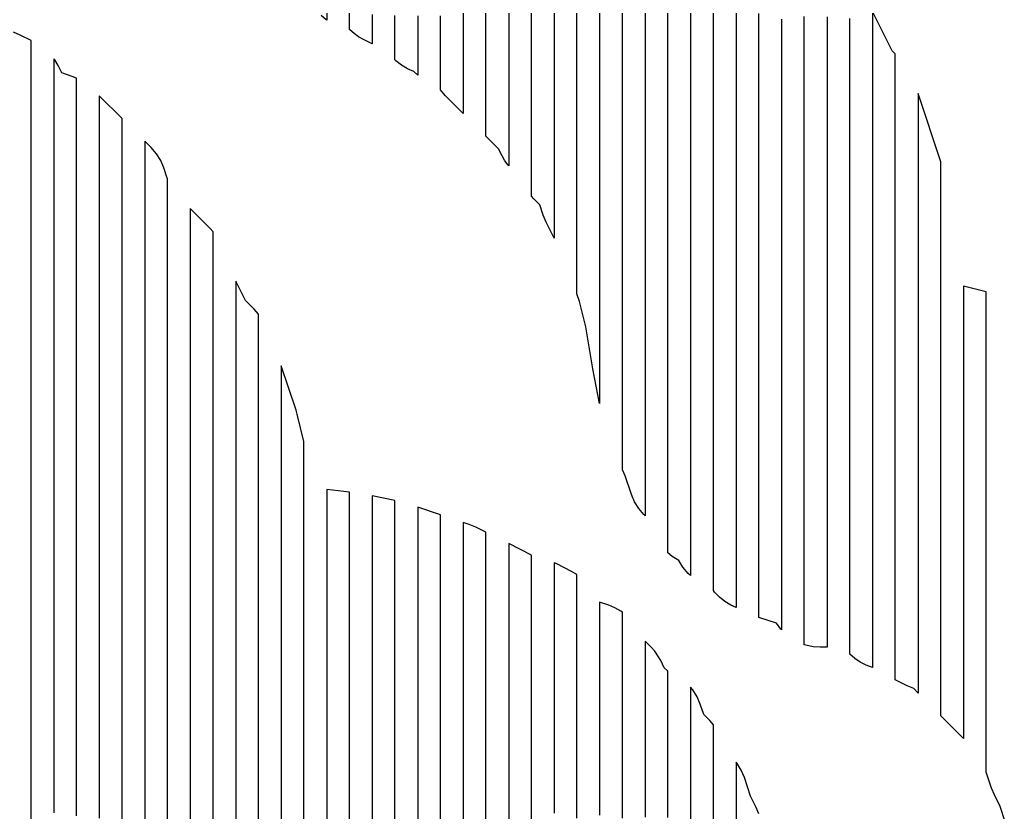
# Model space of a CAD drawing. Header units: millimetres. Extents: x -6 to 1890, y -8 to 898.
# Drawn here: x 1455.6 to 1628.9, y 213.9 to 353.4 of the extents above; entities that cross this region are included whole.
import ezdxf

# ---------------------------------------------------------------- set-up
doc = ezdxf.new("R2010")
doc.units = ezdxf.units.MM
doc.layers.add('PASSADAS_COMPLETAS', color=1, linetype='CONTINUOUS')
doc.layers.add('PECAS_2D', color=3, linetype='CONTINUOUS')

msp = doc.modelspace()

# ---------------------------------------------------------------- linework, layer by layer
at = {"layer": 'PASSADAS_COMPLETAS'}
for points in [[(1533.578, 390.214), (1533.578, 351.191), (1533.578, 349.891), (1533.578, 348.59), (1533.578, 347.289), (1533.578, 345.988), (1533.578, 344.688), (1533.578, 343.387), (1533.578, 336.883), (1530.478, 339.983), (1529.811, 340.728), (1529.578, 341.053), (1529.578, 346.265), (1529.578, 347.568), (1529.578, 348.871), (1529.578, 350.174), (1529.578, 351.477), (1529.578, 352.78), (1529.578, 354.083)], [(1541.578, 386.127), (1541.578, 344.544), (1541.578, 341.945), (1541.578, 340.645), (1541.578, 339.346), (1541.578, 338.047), (1541.578, 336.747), (1541.578, 327.651), (1541.46, 327.782), (1540.888, 328.575), (1540.406, 329.422), (1539.774, 330.687), (1537.578, 332.883), (1537.578, 340.706), (1537.578, 342.01), (1537.578, 343.314), (1537.578, 344.618), (1537.578, 345.921), (1537.578, 347.225), (1537.578, 348.529), (1537.578, 387.645)], [(1549.578, 381.107), (1549.578, 337.007), (1549.578, 335.71), (1549.578, 334.413), (1549.578, 333.116), (1549.578, 331.819), (1549.578, 330.522), (1549.578, 329.225), (1549.578, 327.928), (1549.578, 326.631), (1549.578, 314.957), (1548.162, 317.789), (1547.668, 318.981), (1547.055, 320.821), (1545.989, 321.887), (1545.578, 322.344), (1545.578, 331.371), (1545.578, 332.661), (1545.578, 333.95), (1545.578, 335.24), (1545.578, 336.529), (1545.578, 337.819), (1545.578, 339.108), (1545.578, 340.398), (1545.578, 384.243)], [(1557.578, 376.168), (1557.578, 325.864), (1557.578, 324.574), (1557.578, 321.994), (1557.578, 320.704), (1557.578, 319.414), (1557.578, 318.125), (1557.578, 316.835), (1557.578, 315.545), (1557.578, 314.255), (1557.578, 312.965), (1557.578, 311.675), (1557.578, 310.385), (1557.578, 285.878), (1556.373, 291.925), (1555.141, 299.322), (1554.021, 303.801), (1553.578, 305.13), (1553.578, 319.3), (1553.578, 320.588), (1553.578, 321.877), (1553.578, 323.165), (1553.578, 324.453), (1553.578, 325.741), (1553.578, 327.029), (1553.578, 328.318), (1553.578, 330.894), (1553.578, 332.182), (1553.578, 378.558)], [(1565.578, 369.298), (1565.578, 307.382), (1565.578, 306.092), (1565.578, 300.933), (1565.578, 299.643), (1565.578, 293.193), (1565.578, 291.903), (1565.578, 290.613), (1565.578, 286.743), (1565.578, 285.454), (1565.578, 284.164), (1565.578, 282.874), (1565.578, 281.584), (1565.578, 280.294), (1565.578, 266.105), (1565.378, 266.305), (1564.466, 267.37), (1563.724, 268.57), (1563.18, 269.862), (1562.092, 273.126), (1561.578, 274.153), (1561.578, 298.77), (1561.578, 300.066), (1561.578, 301.361), (1561.578, 302.657), (1561.578, 303.952), (1561.578, 305.248), (1561.578, 306.544), (1561.578, 307.839), (1561.578, 309.135), (1561.578, 310.43), (1561.578, 311.726), (1561.578, 313.022), (1561.578, 316.909), (1561.578, 319.5), (1561.578, 373.916)], [(1573.578, 361.442), (1573.578, 277.53), (1573.578, 276.239), (1573.578, 272.366), (1573.578, 271.075), (1573.578, 269.784), (1573.578, 268.493), (1573.578, 267.202), (1573.578, 265.911), (1573.578, 264.62), (1573.578, 263.329), (1573.578, 255.584), (1573.139, 255.958), (1572.223, 257.027), (1571.494, 258.202), (1570.319, 258.931), (1569.578, 259.566), (1569.578, 269.948), (1569.578, 271.246), (1569.578, 272.544), (1569.578, 273.841), (1569.578, 275.139), (1569.578, 276.437), (1569.578, 277.735), (1569.578, 279.032), (1569.578, 281.628), (1569.578, 282.926), (1569.578, 286.819), (1569.578, 288.116), (1569.578, 365.981)], [(1509.578, 358.465), (1509.578, 353.293), (1509.449, 353.378), (1508.584, 354.122)], [(1517.578, 354.303), (1517.578, 349.143), (1516.039, 349.912), (1515.192, 350.394), (1514.399, 350.966), (1513.664, 351.626), (1513.578, 351.644), (1513.578, 356.788)], [(1525.578, 354.053), (1525.578, 352.749), (1525.578, 351.445), (1525.578, 350.14), (1525.578, 343.62), (1524.923, 344.269), (1523.799, 344.739), (1522.734, 345.365), (1521.759, 346.133), (1521.578, 346.32), (1521.578, 352.818), (1521.578, 354.117)], [(1581.578, 354.678), (1581.578, 353.385), (1581.578, 352.091), (1581.578, 350.798), (1581.578, 349.505), (1581.578, 262.859), (1581.578, 260.273), (1581.578, 258.979), (1581.578, 257.686), (1581.578, 256.393), (1581.578, 249.927), (1580.669, 250.381), (1579.612, 251.002), (1578.64, 251.766), (1577.781, 252.656), (1577.578, 252.932), (1577.578, 259.384), (1577.578, 260.675), (1577.578, 261.965), (1577.578, 263.255), (1577.578, 264.546), (1577.578, 265.836), (1577.578, 267.127), (1577.578, 354.874)], [(1589.578, 353.486), (1589.578, 352.191), (1589.578, 350.896), (1589.578, 349.601), (1589.578, 347.012), (1589.578, 345.717), (1589.578, 344.422), (1589.578, 343.128), (1589.578, 341.833), (1589.578, 340.538), (1589.578, 339.243), (1589.578, 337.949), (1589.578, 257.674), (1589.578, 256.379), (1589.578, 255.085), (1589.578, 253.79), (1589.578, 252.495), (1589.578, 251.2), (1589.578, 246.021), (1589.444, 246.157), (1588.689, 247.181), (1585.578, 248.218), (1585.578, 253.402), (1585.578, 254.698), (1585.578, 255.994), (1585.578, 257.29), (1585.578, 258.587), (1585.578, 259.883), (1585.578, 262.475), (1585.578, 345.425), (1585.578, 346.721), (1585.578, 348.017), (1585.578, 349.313), (1585.578, 350.609), (1585.578, 351.905), (1585.578, 353.201), (1585.578, 354.497)], [(1597.578, 353.884), (1597.578, 352.594), (1597.578, 351.304), (1597.578, 350.014), (1597.578, 348.724), (1597.578, 347.435), (1597.578, 346.145), (1597.578, 344.855), (1597.578, 343.565), (1597.578, 342.275), (1597.578, 340.985), (1597.578, 339.696), (1597.578, 338.406), (1597.578, 337.116), (1597.578, 335.826), (1597.578, 334.536), (1597.578, 333.246), (1597.578, 331.956), (1597.578, 329.377), (1597.578, 328.087), (1597.578, 326.797), (1597.578, 325.507), (1597.578, 324.217), (1597.578, 321.638), (1597.578, 320.348), (1597.578, 254.566), (1597.578, 253.276), (1597.578, 251.986), (1597.578, 250.697), (1597.578, 249.407), (1597.578, 248.117), (1597.578, 246.827), (1597.578, 242.958), (1596.372, 242.958), (1595.104, 243.046), (1593.828, 243.321), (1593.578, 243.414), (1593.578, 248.615), (1593.578, 249.916), (1593.578, 251.216), (1593.578, 252.517), (1593.578, 253.817), (1593.578, 255.118), (1593.578, 330.545), (1593.578, 331.845), (1593.578, 333.145), (1593.578, 334.446), (1593.578, 335.746), (1593.578, 337.047), (1593.578, 338.347), (1593.578, 340.948), (1593.578, 342.249), (1593.578, 343.549), (1593.578, 344.85), (1593.578, 346.15), (1593.578, 347.451), (1593.578, 348.751), (1593.578, 350.052), (1593.578, 351.352), (1593.578, 352.652), (1593.578, 353.953)], [(1628.924, 212.232), (1628.015, 214.959), (1627.011, 216.965), (1626.518, 218.157), (1625.578, 220.976), (1625.578, 230.08), (1625.578, 231.381), (1625.578, 232.682), (1625.578, 233.982), (1625.578, 235.283), (1625.578, 236.584), (1625.578, 237.884), (1625.578, 279.505), (1625.578, 280.805), (1625.578, 282.106), (1625.578, 283.407), (1625.578, 284.707), (1625.578, 286.008), (1625.578, 287.309), (1625.578, 288.609), (1625.578, 289.91), (1625.578, 291.21), (1625.578, 292.511), (1625.578, 293.812), (1625.578, 295.112), (1625.578, 296.413), (1625.578, 297.714), (1625.578, 299.014), (1625.578, 300.315), (1625.578, 301.616), (1625.578, 305.517), (1621.578, 306.517), (1621.578, 301.381), (1621.578, 300.097), (1621.578, 298.813), (1621.578, 297.529), (1621.578, 296.245), (1621.578, 294.961), (1621.578, 293.677), (1621.578, 292.393), (1621.578, 291.109), (1621.578, 289.825), (1621.578, 288.541), (1621.578, 287.257), (1621.578, 285.973), (1621.578, 284.689), (1621.578, 283.405), (1621.578, 282.121), (1621.578, 280.837), (1621.578, 279.553), (1621.578, 242.317), (1621.578, 241.033), (1621.578, 239.749), (1621.578, 238.465), (1621.578, 237.181), (1621.578, 235.897), (1621.578, 234.613), (1621.578, 226.909), (1617.578, 230.909), (1617.578, 238.706), (1617.578, 240.006), (1617.578, 241.306), (1617.578, 242.605), (1617.578, 243.905), (1617.578, 245.205), (1617.578, 246.504), (1617.578, 282.894), (1617.578, 284.194), (1617.578, 285.494), (1617.578, 286.793), (1617.578, 288.093), (1617.578, 289.392), (1617.578, 290.692), (1617.578, 291.992), (1617.578, 293.291), (1617.578, 294.591), (1617.578, 295.891), (1617.578, 297.19), (1617.578, 298.49), (1617.578, 302.389), (1617.578, 303.688), (1617.578, 328.382), (1613.578, 340.382), (1613.578, 323.66), (1613.578, 322.374), (1613.578, 319.802), (1613.578, 318.515), (1613.578, 317.229), (1613.578, 315.943), (1613.578, 314.657), (1613.578, 313.37), (1613.578, 312.084), (1613.578, 310.798), (1613.578, 309.512), (1613.578, 308.225), (1613.578, 306.939), (1613.578, 304.366), (1613.578, 303.08), (1613.578, 301.794), (1613.578, 300.508), (1613.578, 299.221), (1613.578, 297.935), (1613.578, 296.649), (1613.578, 295.363), (1613.578, 291.504), (1613.578, 290.218), (1613.578, 288.931), (1613.578, 287.645), (1613.578, 286.359), (1613.578, 285.073), (1613.578, 283.786), (1613.578, 282.5), (1613.578, 249.057), (1613.578, 247.771), (1613.578, 246.485), (1613.578, 245.199), (1613.578, 243.912), (1613.578, 242.626), (1613.578, 241.34), (1613.578, 240.054), (1613.578, 234.909), (1612.821, 235.69), (1611.692, 236.163), (1609.578, 237.22), (1609.578, 242.403), (1609.578, 243.699), (1609.578, 244.995), (1609.578, 246.291), (1609.578, 247.587), (1609.578, 248.883), (1609.578, 250.179), (1609.578, 283.873), (1609.578, 285.169), (1609.578, 286.465), (1609.578, 287.761), (1609.578, 289.057), (1609.578, 290.353), (1609.578, 291.649), (1609.578, 292.945), (1609.578, 294.241), (1609.578, 295.537), (1609.578, 298.129), (1609.578, 299.425), (1609.578, 300.721), (1609.578, 302.017), (1609.578, 303.312), (1609.578, 304.608), (1609.578, 305.904), (1609.578, 307.2), (1609.578, 308.496), (1609.578, 309.792), (1609.578, 311.088), (1609.578, 312.384), (1609.578, 313.68), (1609.578, 314.976), (1609.578, 316.272), (1609.578, 317.568), (1609.578, 318.864), (1609.578, 320.16), (1609.578, 321.456), (1609.578, 322.752), (1609.578, 324.047), (1609.578, 325.343), (1609.578, 326.639), (1609.578, 327.935), (1609.578, 329.231), (1609.578, 330.527), (1609.578, 331.823), (1609.578, 333.119), (1609.578, 334.415), (1609.578, 335.711), (1609.578, 337.007), (1609.578, 347.374), (1609.022, 347.931), (1605.578, 354.818), (1605.578, 347.038), (1605.578, 345.741), (1605.578, 344.444), (1605.578, 343.148), (1605.578, 341.851), (1605.578, 340.554), (1605.578, 339.257), (1605.578, 337.961), (1605.578, 336.664), (1605.578, 332.774), (1605.578, 331.477), (1605.578, 330.18), (1605.578, 328.884), (1605.578, 327.587), (1605.578, 326.29), (1605.578, 324.994), (1605.578, 323.697), (1605.578, 322.4), (1605.578, 321.103), (1605.578, 319.807), (1605.578, 318.51), (1605.578, 317.213), (1605.578, 315.917), (1605.578, 314.62), (1605.578, 313.323), (1605.578, 312.026), (1605.578, 310.73), (1605.578, 309.433), (1605.578, 308.136), (1605.578, 306.84), (1605.578, 305.543), (1605.578, 304.246), (1605.578, 302.95), (1605.578, 301.653), (1605.578, 300.356), (1605.578, 299.059), (1605.578, 297.763), (1605.578, 296.466), (1605.578, 295.169), (1605.578, 291.279), (1605.578, 289.982), (1605.578, 288.686), (1605.578, 286.092), (1605.578, 284.796), (1605.578, 251.081), (1605.578, 249.784), (1605.578, 248.488), (1605.578, 247.191), (1605.578, 245.894), (1605.578, 244.598), (1605.578, 239.411), (1604.48, 239.791), (1603.422, 240.319), (1602.444, 240.977), (1601.578, 241.739), (1601.578, 245.641), (1601.578, 246.941), (1601.578, 248.242), (1601.578, 249.543), (1601.578, 250.843), (1601.578, 252.144), (1601.578, 253.444), (1601.578, 304.168), (1601.578, 305.468), (1601.578, 306.769), (1601.578, 308.069), (1601.578, 310.671), (1601.578, 311.971), (1601.578, 313.272), (1601.578, 314.572), (1601.578, 315.873), (1601.578, 317.174), (1601.578, 318.474), (1601.578, 319.775), (1601.578, 321.075), (1601.578, 322.376), (1601.578, 323.677), (1601.578, 324.977), (1601.578, 326.278), (1601.578, 327.578), (1601.578, 328.879), (1601.578, 330.18), (1601.578, 331.48), (1601.578, 332.781), (1601.578, 334.081), (1601.578, 335.382), (1601.578, 336.683), (1601.578, 337.983), (1601.578, 339.284), (1601.578, 340.584), (1601.578, 341.885), (1601.578, 343.186), (1601.578, 344.486), (1601.578, 345.787), (1601.578, 347.087), (1601.578, 348.388), (1601.578, 349.689), (1601.578, 350.989), (1601.578, 352.29), (1601.578, 353.59)], [(1457.578, 211.236), (1457.578, 217.707), (1457.578, 219.002), (1457.578, 220.296), (1457.578, 221.59), (1457.578, 222.884), (1457.578, 224.179), (1457.578, 225.473), (1457.578, 226.767), (1457.578, 228.062), (1457.578, 229.356), (1457.578, 230.65), (1457.578, 307.014), (1457.578, 308.308), (1457.578, 309.602), (1457.578, 310.897), (1457.578, 312.191), (1457.578, 313.485), (1457.578, 316.074), (1457.578, 318.662), (1457.578, 321.251), (1457.578, 323.839), (1457.578, 326.428), (1457.578, 329.017), (1457.578, 331.605), (1457.578, 334.194), (1457.578, 336.782), (1457.578, 339.371), (1457.578, 341.96), (1457.578, 343.254), (1457.578, 349.725), (1455.67, 350.68), (1454.478, 351.173)], [(1465.578, 213.28), (1465.578, 214.578), (1465.578, 215.876), (1465.578, 217.174), (1465.578, 218.473), (1465.578, 219.771), (1465.578, 297.661), (1465.578, 298.96), (1465.578, 300.258), (1465.578, 302.854), (1465.578, 304.152), (1465.578, 306.749), (1465.578, 309.345), (1465.578, 311.941), (1465.578, 314.538), (1465.578, 317.134), (1465.578, 319.73), (1465.578, 321.029), (1465.578, 323.625), (1465.578, 326.221), (1465.578, 328.818), (1465.578, 331.414), (1465.578, 334.01), (1465.578, 335.309), (1465.578, 336.607), (1465.578, 343.098), (1464.818, 343.418), (1462.979, 344.031), (1462.324, 345.317), (1461.74, 346.32), (1461.578, 346.531), (1461.578, 340.088), (1461.578, 338.8), (1461.578, 337.511), (1461.578, 334.934), (1461.578, 332.357), (1461.578, 329.78), (1461.578, 327.202), (1461.578, 324.625), (1461.578, 322.048), (1461.578, 318.182), (1461.578, 315.605), (1461.578, 313.028), (1461.578, 310.451), (1461.578, 309.162), (1461.578, 307.874), (1461.578, 306.585), (1461.578, 305.297), (1461.578, 304.008), (1461.578, 222.828), (1461.578, 221.539), (1461.578, 220.251), (1461.578, 218.962), (1461.578, 217.674), (1461.578, 216.385), (1461.578, 215.097), (1461.578, 213.808)], [(1473.578, 212.288), (1473.578, 287.041), (1473.578, 288.33), (1473.578, 289.619), (1473.578, 290.908), (1473.578, 292.196), (1473.578, 293.485), (1473.578, 296.063), (1473.578, 298.641), (1473.578, 301.218), (1473.578, 303.796), (1473.578, 306.374), (1473.578, 308.951), (1473.578, 311.529), (1473.578, 314.107), (1473.578, 316.684), (1473.578, 319.262), (1473.578, 320.551), (1473.578, 323.128), (1473.578, 325.706), (1473.578, 326.995), (1473.578, 328.284), (1473.578, 336.017), (1469.578, 340.017), (1469.578, 332.234), (1469.578, 330.937), (1469.578, 329.64), (1469.578, 327.045), (1469.578, 324.451), (1469.578, 321.857), (1469.578, 319.262), (1469.578, 316.668), (1469.578, 314.074), (1469.578, 311.479), (1469.578, 308.885), (1469.578, 306.291), (1469.578, 303.696), (1469.578, 301.102), (1469.578, 299.805), (1469.578, 298.508), (1469.578, 297.211), (1469.578, 295.913), (1469.578, 294.616), (1469.578, 293.319), (1469.578, 215.49), (1469.578, 214.193), (1469.578, 212.895)], [(1481.578, 208.419), (1481.578, 269.526), (1481.578, 270.826), (1481.578, 272.126), (1481.578, 273.426), (1481.578, 274.726), (1481.578, 276.026), (1481.578, 277.327), (1481.578, 278.627), (1481.578, 281.227), (1481.578, 283.827), (1481.578, 286.428), (1481.578, 287.728), (1481.578, 290.328), (1481.578, 292.928), (1481.578, 295.528), (1481.578, 298.129), (1481.578, 300.729), (1481.578, 303.329), (1481.578, 305.93), (1481.578, 308.53), (1481.578, 311.13), (1481.578, 313.73), (1481.578, 316.331), (1481.578, 317.631), (1481.578, 318.931), (1481.578, 325.432), (1481.528, 325.482), (1480.915, 327.321), (1480.37, 328.614), (1479.629, 329.814), (1478.716, 330.878), (1477.578, 332.017), (1477.578, 322.978), (1477.578, 319.104), (1477.578, 316.521), (1477.578, 313.938), (1477.578, 311.356), (1477.578, 308.773), (1477.578, 306.19), (1477.578, 303.608), (1477.578, 302.316), (1477.578, 299.734), (1477.578, 297.151), (1477.578, 294.568), (1477.578, 291.986), (1477.578, 289.403), (1477.578, 286.82), (1477.578, 285.529), (1477.578, 284.238), (1477.578, 282.946), (1477.578, 281.655), (1477.578, 280.364), (1477.578, 279.072), (1477.578, 211.923)], [(1489.578, 207.638), (1489.578, 241.195), (1489.578, 242.485), (1489.578, 243.776), (1489.578, 245.067), (1489.578, 246.357), (1489.578, 247.648), (1489.578, 248.939), (1489.578, 250.229), (1489.578, 252.811), (1489.578, 255.392), (1489.578, 257.973), (1489.578, 259.264), (1489.578, 261.845), (1489.578, 263.136), (1489.578, 265.717), (1489.578, 268.298), (1489.578, 270.879), (1489.578, 273.461), (1489.578, 274.751), (1489.578, 277.333), (1489.578, 278.623), (1489.578, 281.205), (1489.578, 283.786), (1489.578, 286.367), (1489.578, 288.948), (1489.578, 291.53), (1489.578, 294.111), (1489.578, 296.692), (1489.578, 297.983), (1489.578, 300.564), (1489.578, 303.145), (1489.578, 304.436), (1489.578, 305.727), (1489.578, 316.052), (1489.057, 316.66), (1485.578, 320.139), (1485.578, 312.363), (1485.578, 311.067), (1485.578, 308.475), (1485.578, 305.883), (1485.578, 303.291), (1485.578, 300.699), (1485.578, 299.403), (1485.578, 296.811), (1485.578, 294.219), (1485.578, 292.923), (1485.578, 290.331), (1485.578, 289.034), (1485.578, 286.442), (1485.578, 283.85), (1485.578, 281.258), (1485.578, 278.666), (1485.578, 276.074), (1485.578, 274.778), (1485.578, 272.186), (1485.578, 269.594), (1485.578, 268.298), (1485.578, 267.002), (1485.578, 265.706), (1485.578, 264.41), (1485.578, 263.114), (1485.578, 261.818), (1485.578, 260.522), (1485.578, 259.226), (1485.578, 257.93), (1485.578, 208.681)], [(1497.578, 204.82), (1497.578, 239.642), (1497.578, 240.932), (1497.578, 242.222), (1497.578, 243.511), (1497.578, 244.801), (1497.578, 246.091), (1497.578, 248.67), (1497.578, 252.539), (1497.578, 253.829), (1497.578, 255.119), (1497.578, 256.408), (1497.578, 257.698), (1497.578, 258.988), (1497.578, 260.277), (1497.578, 261.567), (1497.578, 264.147), (1497.578, 265.436), (1497.578, 266.726), (1497.578, 268.016), (1497.578, 269.305), (1497.578, 270.595), (1497.578, 271.885), (1497.578, 273.174), (1497.578, 274.464), (1497.578, 277.044), (1497.578, 278.333), (1497.578, 279.623), (1497.578, 282.202), (1497.578, 283.492), (1497.578, 286.071), (1497.578, 287.361), (1497.578, 288.651), (1497.578, 301.548), (1496.813, 302.441), (1495.272, 303.982), (1493.578, 307.37), (1493.578, 298.318), (1493.578, 297.024), (1493.578, 295.731), (1493.578, 293.145), (1493.578, 291.852), (1493.578, 289.265), (1493.578, 287.972), (1493.578, 285.386), (1493.578, 284.093), (1493.578, 281.506), (1493.578, 278.92), (1493.578, 276.334), (1493.578, 275.041), (1493.578, 272.454), (1493.578, 269.868), (1493.578, 268.575), (1493.578, 267.282), (1493.578, 264.695), (1493.578, 263.402), (1493.578, 262.109), (1493.578, 259.523), (1493.578, 255.643), (1493.578, 254.35), (1493.578, 253.057), (1493.578, 251.764), (1493.578, 250.47), (1493.578, 249.177), (1493.578, 247.884), (1493.578, 246.591), (1493.578, 245.298), (1493.578, 244.005), (1493.578, 242.711), (1493.578, 241.418), (1493.578, 240.125), (1493.578, 206.503)], [(1505.578, 201.994), (1505.578, 239.306), (1505.578, 240.592), (1505.578, 241.879), (1505.578, 243.166), (1505.578, 245.739), (1505.578, 248.312), (1505.578, 250.885), (1505.578, 252.172), (1505.578, 254.745), (1505.578, 256.032), (1505.578, 257.318), (1505.578, 259.892), (1505.578, 261.178), (1505.578, 263.751), (1505.578, 265.038), (1505.578, 266.325), (1505.578, 279.191), (1504.377, 283.995), (1504.182, 284.665), (1501.578, 292.466), (1501.578, 274.377), (1501.578, 273.085), (1501.578, 271.793), (1501.578, 267.917), (1501.578, 266.625), (1501.578, 265.333), (1501.578, 264.041), (1501.578, 262.749), (1501.578, 261.457), (1501.578, 260.165), (1501.578, 258.873), (1501.578, 254.997), (1501.578, 252.413), (1501.578, 249.829), (1501.578, 247.245), (1501.578, 244.661), (1501.578, 243.369), (1501.578, 242.077), (1501.578, 240.785), (1501.578, 239.493), (1501.578, 238.201), (1501.578, 203.317)], [(1513.578, 197.89), (1513.578, 236.665), (1513.578, 237.957), (1513.578, 239.25), (1513.578, 240.542), (1513.578, 243.127), (1513.578, 245.712), (1513.578, 248.297), (1513.578, 250.882), (1513.578, 253.467), (1513.578, 256.052), (1513.578, 257.345), (1513.578, 259.929), (1513.578, 261.222), (1513.578, 262.514), (1513.578, 263.807), (1513.578, 265.099), (1513.578, 270.269), (1509.578, 270.714), (1509.578, 265.532), (1509.578, 264.237), (1509.578, 262.942), (1509.578, 261.646), (1509.578, 260.351), (1509.578, 259.056), (1509.578, 256.465), (1509.578, 253.874), (1509.578, 251.283), (1509.578, 248.693), (1509.578, 246.102), (1509.578, 243.511), (1509.578, 242.216), (1509.578, 240.921), (1509.578, 239.625), (1509.578, 238.33), (1509.578, 237.034), (1509.578, 199.469)], [(1521.578, 187.737), (1521.578, 234.058), (1521.578, 235.345), (1521.578, 236.632), (1521.578, 237.919), (1521.578, 240.492), (1521.578, 243.065), (1521.578, 245.639), (1521.578, 248.212), (1521.578, 250.786), (1521.578, 252.072), (1521.578, 254.646), (1521.578, 255.932), (1521.578, 258.506), (1521.578, 262.366), (1521.578, 263.653), (1521.578, 268.8), (1517.578, 269.6), (1517.578, 264.401), (1517.578, 263.101), (1517.578, 260.502), (1517.578, 259.202), (1517.578, 256.603), (1517.578, 255.303), (1517.578, 252.704), (1517.578, 250.105), (1517.578, 247.505), (1517.578, 244.906), (1517.578, 242.307), (1517.578, 239.707), (1517.578, 238.408), (1517.578, 237.108), (1517.578, 235.808), (1517.578, 234.509), (1517.578, 194.219)], [(1529.578, 178.051), (1529.578, 229.932), (1529.578, 231.229), (1529.578, 232.526), (1529.578, 233.823), (1529.578, 236.417), (1529.578, 239.011), (1529.578, 241.605), (1529.578, 244.199), (1529.578, 246.793), (1529.578, 249.388), (1529.578, 251.982), (1529.578, 254.576), (1529.578, 257.17), (1529.578, 258.467), (1529.578, 259.764), (1529.578, 261.061), (1529.578, 266.249), (1525.578, 267.582), (1525.578, 262.419), (1525.578, 261.128), (1525.578, 258.547), (1525.578, 257.256), (1525.578, 254.674), (1525.578, 253.384), (1525.578, 250.802), (1525.578, 248.22), (1525.578, 245.639), (1525.578, 244.348), (1525.578, 241.766), (1525.578, 239.185), (1525.578, 236.603), (1525.578, 235.312), (1525.578, 234.022), (1525.578, 232.731), (1525.578, 231.44), (1525.578, 182.39)], [(1537.578, 135.13), (1537.578, 223.091), (1537.578, 224.385), (1537.578, 225.678), (1537.578, 226.972), (1537.578, 228.265), (1537.578, 229.559), (1537.578, 232.146), (1537.578, 234.733), (1537.578, 237.32), (1537.578, 239.907), (1537.578, 242.495), (1537.578, 245.082), (1537.578, 247.669), (1537.578, 250.256), (1537.578, 252.843), (1537.578, 255.43), (1537.578, 256.724), (1537.578, 258.017), (1537.578, 263.191), (1535.811, 264.075), (1534.619, 264.568), (1533.578, 264.916), (1533.578, 259.726), (1533.578, 258.429), (1533.578, 257.132), (1533.578, 255.835), (1533.578, 253.24), (1533.578, 250.645), (1533.578, 248.051), (1533.578, 245.456), (1533.578, 242.862), (1533.578, 240.267), (1533.578, 237.672), (1533.578, 235.078), (1533.578, 232.483), (1533.578, 231.186), (1533.578, 229.889), (1533.578, 228.591), (1533.578, 227.294), (1533.578, 225.997), (1533.578, 159.835)], [(1545.578, 121.58), (1545.578, 216.351), (1545.578, 217.649), (1545.578, 218.947), (1545.578, 220.245), (1545.578, 221.544), (1545.578, 222.842), (1545.578, 225.438), (1545.578, 228.035), (1545.578, 230.631), (1545.578, 233.228), (1545.578, 235.824), (1545.578, 238.421), (1545.578, 241.017), (1545.578, 243.613), (1545.578, 246.21), (1545.578, 248.806), (1545.578, 251.403), (1545.578, 252.701), (1545.578, 253.999), (1545.578, 259.192), (1541.578, 261.191), (1541.578, 255.997), (1541.578, 254.698), (1541.578, 252.101), (1541.578, 250.802), (1541.578, 248.205), (1541.578, 245.608), (1541.578, 243.01), (1541.578, 240.413), (1541.578, 237.816), (1541.578, 236.517), (1541.578, 233.92), (1541.578, 231.322), (1541.578, 228.725), (1541.578, 226.128), (1541.578, 224.829), (1541.578, 223.53), (1541.578, 222.232), (1541.578, 220.933), (1541.578, 219.634), (1541.578, 126.131)], [(1553.578, 212.894), (1553.578, 214.193), (1553.578, 216.79), (1553.578, 219.388), (1553.578, 221.986), (1553.578, 224.584), (1553.578, 227.182), (1553.578, 229.78), (1553.578, 232.378), (1553.578, 234.975), (1553.578, 237.573), (1553.578, 240.171), (1553.578, 242.769), (1553.578, 245.367), (1553.578, 246.666), (1553.578, 247.965), (1553.578, 255.758), (1552.615, 256.319), (1550.03, 257.612), (1549.578, 257.799), (1549.578, 251.325), (1549.578, 250.03), (1549.578, 248.736), (1549.578, 247.441), (1549.578, 243.557), (1549.578, 240.967), (1549.578, 238.378), (1549.578, 235.788), (1549.578, 233.199), (1549.578, 230.609), (1549.578, 228.02), (1549.578, 225.43), (1549.578, 222.841), (1549.578, 220.251), (1549.578, 217.662), (1549.578, 216.367), (1549.578, 215.072), (1549.578, 213.778)], [(1561.578, 212.877), (1561.578, 215.465), (1561.578, 218.054), (1561.578, 220.642), (1561.578, 223.23), (1561.578, 225.818), (1561.578, 228.406), (1561.578, 230.994), (1561.578, 233.582), (1561.578, 236.17), (1561.578, 238.758), (1561.578, 240.052), (1561.578, 241.346), (1561.578, 249.111), (1561.304, 249.318), (1560.266, 249.908), (1559.179, 250.35), (1557.578, 250.883), (1557.578, 244.418), (1557.578, 243.125), (1557.578, 240.539), (1557.578, 237.953), (1557.578, 236.66), (1557.578, 234.074), (1557.578, 231.488), (1557.578, 228.902), (1557.578, 226.316), (1557.578, 223.73), (1557.578, 221.144), (1557.578, 218.558), (1557.578, 215.972), (1557.578, 213.386)], [(1569.578, 212.979), (1569.578, 215.56), (1569.578, 218.141), (1569.578, 220.722), (1569.578, 222.012), (1569.578, 224.593), (1569.578, 227.175), (1569.578, 228.465), (1569.578, 231.046), (1569.578, 232.337), (1569.578, 238.789), (1569.448, 238.855), (1568.951, 239.352), (1568.318, 240.616), (1567.837, 241.463), (1567.265, 242.256), (1566.614, 242.981), (1565.578, 244.017), (1565.578, 236.282), (1565.578, 234.993), (1565.578, 232.414), (1565.578, 229.836), (1565.578, 227.257), (1565.578, 224.679), (1565.578, 223.39), (1565.578, 220.812), (1565.578, 218.233), (1565.578, 215.655), (1565.578, 213.076)], [(1577.578, 212.485), (1577.578, 215.076), (1577.578, 216.371), (1577.578, 217.667), (1577.578, 218.963), (1577.578, 229.327), (1576.955, 230.055), (1575.889, 231.121), (1575.275, 232.961), (1574.727, 234.26), (1573.969, 235.481), (1573.578, 235.931), (1573.578, 225.602), (1573.578, 224.311), (1573.578, 221.729), (1573.578, 219.147), (1573.578, 216.565), (1573.578, 213.983), (1573.578, 211.4)], [(1585.578, 213.664), (1585.122, 214.764), (1584.119, 216.77), (1583.031, 220.035), (1582.486, 221.327), (1581.745, 222.527), (1581.578, 222.722), (1581.578, 209.78)]]:
    msp.add_lwpolyline(points, dxfattribs=at)
at = {"layer": 'PECAS_2D'}
for points in [[(1533.578, 390.214), (1533.578, 351.191), (1533.578, 349.891), (1533.578, 348.59), (1533.578, 347.289), (1533.578, 345.988), (1533.578, 344.688), (1533.578, 343.387), (1533.578, 336.883), (1530.478, 339.983), (1529.811, 340.728), (1529.578, 341.053), (1529.578, 346.265), (1529.578, 347.568), (1529.578, 348.871), (1529.578, 350.174), (1529.578, 351.477), (1529.578, 352.78), (1529.578, 354.083)], [(1541.578, 386.127), (1541.578, 344.544), (1541.578, 341.945), (1541.578, 340.645), (1541.578, 339.346), (1541.578, 338.047), (1541.578, 336.747), (1541.578, 327.651), (1541.46, 327.782), (1540.888, 328.575), (1540.406, 329.422), (1539.774, 330.687), (1537.578, 332.883), (1537.578, 340.706), (1537.578, 342.01), (1537.578, 343.314), (1537.578, 344.618), (1537.578, 345.921), (1537.578, 347.225), (1537.578, 348.529), (1537.578, 387.645)], [(1549.578, 381.107), (1549.578, 337.007), (1549.578, 335.71), (1549.578, 334.413), (1549.578, 333.116), (1549.578, 331.819), (1549.578, 330.522), (1549.578, 329.225), (1549.578, 327.928), (1549.578, 326.631), (1549.578, 314.957), (1548.162, 317.789), (1547.668, 318.981), (1547.055, 320.821), (1545.989, 321.887), (1545.578, 322.344), (1545.578, 331.371), (1545.578, 332.661), (1545.578, 333.95), (1545.578, 335.24), (1545.578, 336.529), (1545.578, 337.819), (1545.578, 339.108), (1545.578, 340.398), (1545.578, 384.243)], [(1557.578, 376.168), (1557.578, 325.864), (1557.578, 324.574), (1557.578, 321.994), (1557.578, 320.704), (1557.578, 319.414), (1557.578, 318.125), (1557.578, 316.835), (1557.578, 315.545), (1557.578, 314.255), (1557.578, 312.965), (1557.578, 311.675), (1557.578, 310.385), (1557.578, 285.878), (1556.373, 291.925), (1555.141, 299.322), (1554.021, 303.801), (1553.578, 305.13), (1553.578, 319.3), (1553.578, 320.588), (1553.578, 321.877), (1553.578, 323.165), (1553.578, 324.453), (1553.578, 325.741), (1553.578, 327.029), (1553.578, 328.318), (1553.578, 330.894), (1553.578, 332.182), (1553.578, 378.558)], [(1565.578, 369.298), (1565.578, 307.382), (1565.578, 306.092), (1565.578, 300.933), (1565.578, 299.643), (1565.578, 293.193), (1565.578, 291.903), (1565.578, 290.613), (1565.578, 286.743), (1565.578, 285.454), (1565.578, 284.164), (1565.578, 282.874), (1565.578, 281.584), (1565.578, 280.294), (1565.578, 266.105), (1565.378, 266.305), (1564.466, 267.37), (1563.724, 268.57), (1563.18, 269.862), (1562.092, 273.126), (1561.578, 274.153), (1561.578, 298.77), (1561.578, 300.066), (1561.578, 301.361), (1561.578, 302.657), (1561.578, 303.952), (1561.578, 305.248), (1561.578, 306.544), (1561.578, 307.839), (1561.578, 309.135), (1561.578, 310.43), (1561.578, 311.726), (1561.578, 313.022), (1561.578, 316.909), (1561.578, 319.5), (1561.578, 373.916)], [(1573.578, 361.442), (1573.578, 277.53), (1573.578, 276.239), (1573.578, 272.366), (1573.578, 271.075), (1573.578, 269.784), (1573.578, 268.493), (1573.578, 267.202), (1573.578, 265.911), (1573.578, 264.62), (1573.578, 263.329), (1573.578, 255.584), (1573.139, 255.958), (1572.223, 257.027), (1571.494, 258.202), (1570.319, 258.931), (1569.578, 259.566), (1569.578, 269.948), (1569.578, 271.246), (1569.578, 272.544), (1569.578, 273.841), (1569.578, 275.139), (1569.578, 276.437), (1569.578, 277.735), (1569.578, 279.032), (1569.578, 281.628), (1569.578, 282.926), (1569.578, 286.819), (1569.578, 288.116), (1569.578, 365.981)], [(1509.578, 358.465), (1509.578, 353.293), (1509.449, 353.378), (1508.584, 354.122)], [(1517.578, 354.303), (1517.578, 349.143), (1516.039, 349.912), (1515.192, 350.394), (1514.399, 350.966), (1513.664, 351.626), (1513.578, 351.644), (1513.578, 356.788)], [(1525.578, 354.053), (1525.578, 352.749), (1525.578, 351.445), (1525.578, 350.14), (1525.578, 343.62), (1524.923, 344.269), (1523.799, 344.739), (1522.734, 345.365), (1521.759, 346.133), (1521.578, 346.32), (1521.578, 352.818), (1521.578, 354.117)], [(1581.578, 354.678), (1581.578, 353.385), (1581.578, 352.091), (1581.578, 350.798), (1581.578, 349.505), (1581.578, 262.859), (1581.578, 260.273), (1581.578, 258.979), (1581.578, 257.686), (1581.578, 256.393), (1581.578, 249.927), (1580.669, 250.381), (1579.612, 251.002), (1578.64, 251.766), (1577.781, 252.656), (1577.578, 252.932), (1577.578, 259.384), (1577.578, 260.675), (1577.578, 261.965), (1577.578, 263.255), (1577.578, 264.546), (1577.578, 265.836), (1577.578, 267.127), (1577.578, 354.874)], [(1589.578, 353.486), (1589.578, 352.191), (1589.578, 350.896), (1589.578, 349.601), (1589.578, 347.012), (1589.578, 345.717), (1589.578, 344.422), (1589.578, 343.128), (1589.578, 341.833), (1589.578, 340.538), (1589.578, 339.243), (1589.578, 337.949), (1589.578, 257.674), (1589.578, 256.379), (1589.578, 255.085), (1589.578, 253.79), (1589.578, 252.495), (1589.578, 251.2), (1589.578, 246.021), (1589.444, 246.157), (1588.689, 247.181), (1585.578, 248.218), (1585.578, 253.402), (1585.578, 254.698), (1585.578, 255.994), (1585.578, 257.29), (1585.578, 258.587), (1585.578, 259.883), (1585.578, 262.475), (1585.578, 345.425), (1585.578, 346.721), (1585.578, 348.017), (1585.578, 349.313), (1585.578, 350.609), (1585.578, 351.905), (1585.578, 353.201), (1585.578, 354.497)], [(1597.578, 353.884), (1597.578, 352.594), (1597.578, 351.304), (1597.578, 350.014), (1597.578, 348.724), (1597.578, 347.435), (1597.578, 346.145), (1597.578, 344.855), (1597.578, 343.565), (1597.578, 342.275), (1597.578, 340.985), (1597.578, 339.696), (1597.578, 338.406), (1597.578, 337.116), (1597.578, 335.826), (1597.578, 334.536), (1597.578, 333.246), (1597.578, 331.956), (1597.578, 329.377), (1597.578, 328.087), (1597.578, 326.797), (1597.578, 325.507), (1597.578, 324.217), (1597.578, 321.638), (1597.578, 320.348), (1597.578, 254.566), (1597.578, 253.276), (1597.578, 251.986), (1597.578, 250.697), (1597.578, 249.407), (1597.578, 248.117), (1597.578, 246.827), (1597.578, 242.958), (1596.372, 242.958), (1595.104, 243.046), (1593.828, 243.321), (1593.578, 243.414), (1593.578, 248.615), (1593.578, 249.916), (1593.578, 251.216), (1593.578, 252.517), (1593.578, 253.817), (1593.578, 255.118), (1593.578, 330.545), (1593.578, 331.845), (1593.578, 333.145), (1593.578, 334.446), (1593.578, 335.746), (1593.578, 337.047), (1593.578, 338.347), (1593.578, 340.948), (1593.578, 342.249), (1593.578, 343.549), (1593.578, 344.85), (1593.578, 346.15), (1593.578, 347.451), (1593.578, 348.751), (1593.578, 350.052), (1593.578, 351.352), (1593.578, 352.652), (1593.578, 353.953)], [(1628.924, 212.232), (1628.015, 214.959), (1627.011, 216.965), (1626.518, 218.157), (1625.578, 220.976), (1625.578, 230.08), (1625.578, 231.381), (1625.578, 232.682), (1625.578, 233.982), (1625.578, 235.283), (1625.578, 236.584), (1625.578, 237.884), (1625.578, 279.505), (1625.578, 280.805), (1625.578, 282.106), (1625.578, 283.407), (1625.578, 284.707), (1625.578, 286.008), (1625.578, 287.309), (1625.578, 288.609), (1625.578, 289.91), (1625.578, 291.21), (1625.578, 292.511), (1625.578, 293.812), (1625.578, 295.112), (1625.578, 296.413), (1625.578, 297.714), (1625.578, 299.014), (1625.578, 300.315), (1625.578, 301.616), (1625.578, 305.517), (1621.578, 306.517), (1621.578, 301.381), (1621.578, 300.097), (1621.578, 298.813), (1621.578, 297.529), (1621.578, 296.245), (1621.578, 294.961), (1621.578, 293.677), (1621.578, 292.393), (1621.578, 291.109), (1621.578, 289.825), (1621.578, 288.541), (1621.578, 287.257), (1621.578, 285.973), (1621.578, 284.689), (1621.578, 283.405), (1621.578, 282.121), (1621.578, 280.837), (1621.578, 279.553), (1621.578, 242.317), (1621.578, 241.033), (1621.578, 239.749), (1621.578, 238.465), (1621.578, 237.181), (1621.578, 235.897), (1621.578, 234.613), (1621.578, 226.909), (1617.578, 230.909), (1617.578, 238.706), (1617.578, 240.006), (1617.578, 241.306), (1617.578, 242.605), (1617.578, 243.905), (1617.578, 245.205), (1617.578, 246.504), (1617.578, 282.894), (1617.578, 284.194), (1617.578, 285.494), (1617.578, 286.793), (1617.578, 288.093), (1617.578, 289.392), (1617.578, 290.692), (1617.578, 291.992), (1617.578, 293.291), (1617.578, 294.591), (1617.578, 295.891), (1617.578, 297.19), (1617.578, 298.49), (1617.578, 302.389), (1617.578, 303.688), (1617.578, 328.382), (1613.578, 340.382), (1613.578, 323.66), (1613.578, 322.374), (1613.578, 319.802), (1613.578, 318.515), (1613.578, 317.229), (1613.578, 315.943), (1613.578, 314.657), (1613.578, 313.37), (1613.578, 312.084), (1613.578, 310.798), (1613.578, 309.512), (1613.578, 308.225), (1613.578, 306.939), (1613.578, 304.366), (1613.578, 303.08), (1613.578, 301.794), (1613.578, 300.508), (1613.578, 299.221), (1613.578, 297.935), (1613.578, 296.649), (1613.578, 295.363), (1613.578, 291.504), (1613.578, 290.218), (1613.578, 288.931), (1613.578, 287.645), (1613.578, 286.359), (1613.578, 285.073), (1613.578, 283.786), (1613.578, 282.5), (1613.578, 249.057), (1613.578, 247.771), (1613.578, 246.485), (1613.578, 245.199), (1613.578, 243.912), (1613.578, 242.626), (1613.578, 241.34), (1613.578, 240.054), (1613.578, 234.909), (1612.821, 235.69), (1611.692, 236.163), (1609.578, 237.22), (1609.578, 242.403), (1609.578, 243.699), (1609.578, 244.995), (1609.578, 246.291), (1609.578, 247.587), (1609.578, 248.883), (1609.578, 250.179), (1609.578, 283.873), (1609.578, 285.169), (1609.578, 286.465), (1609.578, 287.761), (1609.578, 289.057), (1609.578, 290.353), (1609.578, 291.649), (1609.578, 292.945), (1609.578, 294.241), (1609.578, 295.537), (1609.578, 298.129), (1609.578, 299.425), (1609.578, 300.721), (1609.578, 302.017), (1609.578, 303.312), (1609.578, 304.608), (1609.578, 305.904), (1609.578, 307.2), (1609.578, 308.496), (1609.578, 309.792), (1609.578, 311.088), (1609.578, 312.384), (1609.578, 313.68), (1609.578, 314.976), (1609.578, 316.272), (1609.578, 317.568), (1609.578, 318.864), (1609.578, 320.16), (1609.578, 321.456), (1609.578, 322.752), (1609.578, 324.047), (1609.578, 325.343), (1609.578, 326.639), (1609.578, 327.935), (1609.578, 329.231), (1609.578, 330.527), (1609.578, 331.823), (1609.578, 333.119), (1609.578, 334.415), (1609.578, 335.711), (1609.578, 337.007), (1609.578, 347.374), (1609.022, 347.931), (1605.578, 354.818), (1605.578, 347.038), (1605.578, 345.741), (1605.578, 344.444), (1605.578, 343.148), (1605.578, 341.851), (1605.578, 340.554), (1605.578, 339.257), (1605.578, 337.961), (1605.578, 336.664), (1605.578, 332.774), (1605.578, 331.477), (1605.578, 330.18), (1605.578, 328.884), (1605.578, 327.587), (1605.578, 326.29), (1605.578, 324.994), (1605.578, 323.697), (1605.578, 322.4), (1605.578, 321.103), (1605.578, 319.807), (1605.578, 318.51), (1605.578, 317.213), (1605.578, 315.917), (1605.578, 314.62), (1605.578, 313.323), (1605.578, 312.026), (1605.578, 310.73), (1605.578, 309.433), (1605.578, 308.136), (1605.578, 306.84), (1605.578, 305.543), (1605.578, 304.246), (1605.578, 302.95), (1605.578, 301.653), (1605.578, 300.356), (1605.578, 299.059), (1605.578, 297.763), (1605.578, 296.466), (1605.578, 295.169), (1605.578, 291.279), (1605.578, 289.982), (1605.578, 288.686), (1605.578, 286.092), (1605.578, 284.796), (1605.578, 251.081), (1605.578, 249.784), (1605.578, 248.488), (1605.578, 247.191), (1605.578, 245.894), (1605.578, 244.598), (1605.578, 239.411), (1604.48, 239.791), (1603.422, 240.319), (1602.444, 240.977), (1601.578, 241.739), (1601.578, 245.641), (1601.578, 246.941), (1601.578, 248.242), (1601.578, 249.543), (1601.578, 250.843), (1601.578, 252.144), (1601.578, 253.444), (1601.578, 304.168), (1601.578, 305.468), (1601.578, 306.769), (1601.578, 308.069), (1601.578, 310.671), (1601.578, 311.971), (1601.578, 313.272), (1601.578, 314.572), (1601.578, 315.873), (1601.578, 317.174), (1601.578, 318.474), (1601.578, 319.775), (1601.578, 321.075), (1601.578, 322.376), (1601.578, 323.677), (1601.578, 324.977), (1601.578, 326.278), (1601.578, 327.578), (1601.578, 328.879), (1601.578, 330.18), (1601.578, 331.48), (1601.578, 332.781), (1601.578, 334.081), (1601.578, 335.382), (1601.578, 336.683), (1601.578, 337.983), (1601.578, 339.284), (1601.578, 340.584), (1601.578, 341.885), (1601.578, 343.186), (1601.578, 344.486), (1601.578, 345.787), (1601.578, 347.087), (1601.578, 348.388), (1601.578, 349.689), (1601.578, 350.989), (1601.578, 352.29), (1601.578, 353.59)], [(1457.578, 211.236), (1457.578, 217.707), (1457.578, 219.002), (1457.578, 220.296), (1457.578, 221.59), (1457.578, 222.884), (1457.578, 224.179), (1457.578, 225.473), (1457.578, 226.767), (1457.578, 228.062), (1457.578, 229.356), (1457.578, 230.65), (1457.578, 307.014), (1457.578, 308.308), (1457.578, 309.602), (1457.578, 310.897), (1457.578, 312.191), (1457.578, 313.485), (1457.578, 316.074), (1457.578, 318.662), (1457.578, 321.251), (1457.578, 323.839), (1457.578, 326.428), (1457.578, 329.017), (1457.578, 331.605), (1457.578, 334.194), (1457.578, 336.782), (1457.578, 339.371), (1457.578, 341.96), (1457.578, 343.254), (1457.578, 349.725), (1455.67, 350.68), (1454.478, 351.173)], [(1465.578, 213.28), (1465.578, 214.578), (1465.578, 215.876), (1465.578, 217.174), (1465.578, 218.473), (1465.578, 219.771), (1465.578, 297.661), (1465.578, 298.96), (1465.578, 300.258), (1465.578, 302.854), (1465.578, 304.152), (1465.578, 306.749), (1465.578, 309.345), (1465.578, 311.941), (1465.578, 314.538), (1465.578, 317.134), (1465.578, 319.73), (1465.578, 321.029), (1465.578, 323.625), (1465.578, 326.221), (1465.578, 328.818), (1465.578, 331.414), (1465.578, 334.01), (1465.578, 335.309), (1465.578, 336.607), (1465.578, 343.098), (1464.818, 343.418), (1462.979, 344.031), (1462.324, 345.317), (1461.74, 346.32), (1461.578, 346.531), (1461.578, 340.088), (1461.578, 338.8), (1461.578, 337.511), (1461.578, 334.934), (1461.578, 332.357), (1461.578, 329.78), (1461.578, 327.202), (1461.578, 324.625), (1461.578, 322.048), (1461.578, 318.182), (1461.578, 315.605), (1461.578, 313.028), (1461.578, 310.451), (1461.578, 309.162), (1461.578, 307.874), (1461.578, 306.585), (1461.578, 305.297), (1461.578, 304.008), (1461.578, 222.828), (1461.578, 221.539), (1461.578, 220.251), (1461.578, 218.962), (1461.578, 217.674), (1461.578, 216.385), (1461.578, 215.097), (1461.578, 213.808)], [(1473.578, 212.288), (1473.578, 287.041), (1473.578, 288.33), (1473.578, 289.619), (1473.578, 290.908), (1473.578, 292.196), (1473.578, 293.485), (1473.578, 296.063), (1473.578, 298.641), (1473.578, 301.218), (1473.578, 303.796), (1473.578, 306.374), (1473.578, 308.951), (1473.578, 311.529), (1473.578, 314.107), (1473.578, 316.684), (1473.578, 319.262), (1473.578, 320.551), (1473.578, 323.128), (1473.578, 325.706), (1473.578, 326.995), (1473.578, 328.284), (1473.578, 336.017), (1469.578, 340.017), (1469.578, 332.234), (1469.578, 330.937), (1469.578, 329.64), (1469.578, 327.045), (1469.578, 324.451), (1469.578, 321.857), (1469.578, 319.262), (1469.578, 316.668), (1469.578, 314.074), (1469.578, 311.479), (1469.578, 308.885), (1469.578, 306.291), (1469.578, 303.696), (1469.578, 301.102), (1469.578, 299.805), (1469.578, 298.508), (1469.578, 297.211), (1469.578, 295.913), (1469.578, 294.616), (1469.578, 293.319), (1469.578, 215.49), (1469.578, 214.193), (1469.578, 212.895)], [(1481.578, 208.419), (1481.578, 269.526), (1481.578, 270.826), (1481.578, 272.126), (1481.578, 273.426), (1481.578, 274.726), (1481.578, 276.026), (1481.578, 277.327), (1481.578, 278.627), (1481.578, 281.227), (1481.578, 283.827), (1481.578, 286.428), (1481.578, 287.728), (1481.578, 290.328), (1481.578, 292.928), (1481.578, 295.528), (1481.578, 298.129), (1481.578, 300.729), (1481.578, 303.329), (1481.578, 305.93), (1481.578, 308.53), (1481.578, 311.13), (1481.578, 313.73), (1481.578, 316.331), (1481.578, 317.631), (1481.578, 318.931), (1481.578, 325.432), (1481.528, 325.482), (1480.915, 327.321), (1480.37, 328.614), (1479.629, 329.814), (1478.716, 330.878), (1477.578, 332.017), (1477.578, 322.978), (1477.578, 319.104), (1477.578, 316.521), (1477.578, 313.938), (1477.578, 311.356), (1477.578, 308.773), (1477.578, 306.19), (1477.578, 303.608), (1477.578, 302.316), (1477.578, 299.734), (1477.578, 297.151), (1477.578, 294.568), (1477.578, 291.986), (1477.578, 289.403), (1477.578, 286.82), (1477.578, 285.529), (1477.578, 284.238), (1477.578, 282.946), (1477.578, 281.655), (1477.578, 280.364), (1477.578, 279.072), (1477.578, 211.923)], [(1489.578, 207.638), (1489.578, 241.195), (1489.578, 242.485), (1489.578, 243.776), (1489.578, 245.067), (1489.578, 246.357), (1489.578, 247.648), (1489.578, 248.939), (1489.578, 250.229), (1489.578, 252.811), (1489.578, 255.392), (1489.578, 257.973), (1489.578, 259.264), (1489.578, 261.845), (1489.578, 263.136), (1489.578, 265.717), (1489.578, 268.298), (1489.578, 270.879), (1489.578, 273.461), (1489.578, 274.751), (1489.578, 277.333), (1489.578, 278.623), (1489.578, 281.205), (1489.578, 283.786), (1489.578, 286.367), (1489.578, 288.948), (1489.578, 291.53), (1489.578, 294.111), (1489.578, 296.692), (1489.578, 297.983), (1489.578, 300.564), (1489.578, 303.145), (1489.578, 304.436), (1489.578, 305.727), (1489.578, 316.052), (1489.057, 316.66), (1485.578, 320.139), (1485.578, 312.363), (1485.578, 311.067), (1485.578, 308.475), (1485.578, 305.883), (1485.578, 303.291), (1485.578, 300.699), (1485.578, 299.403), (1485.578, 296.811), (1485.578, 294.219), (1485.578, 292.923), (1485.578, 290.331), (1485.578, 289.034), (1485.578, 286.442), (1485.578, 283.85), (1485.578, 281.258), (1485.578, 278.666), (1485.578, 276.074), (1485.578, 274.778), (1485.578, 272.186), (1485.578, 269.594), (1485.578, 268.298), (1485.578, 267.002), (1485.578, 265.706), (1485.578, 264.41), (1485.578, 263.114), (1485.578, 261.818), (1485.578, 260.522), (1485.578, 259.226), (1485.578, 257.93), (1485.578, 208.681)], [(1497.578, 204.82), (1497.578, 239.642), (1497.578, 240.932), (1497.578, 242.222), (1497.578, 243.511), (1497.578, 244.801), (1497.578, 246.091), (1497.578, 248.67), (1497.578, 252.539), (1497.578, 253.829), (1497.578, 255.119), (1497.578, 256.408), (1497.578, 257.698), (1497.578, 258.988), (1497.578, 260.277), (1497.578, 261.567), (1497.578, 264.147), (1497.578, 265.436), (1497.578, 266.726), (1497.578, 268.016), (1497.578, 269.305), (1497.578, 270.595), (1497.578, 271.885), (1497.578, 273.174), (1497.578, 274.464), (1497.578, 277.044), (1497.578, 278.333), (1497.578, 279.623), (1497.578, 282.202), (1497.578, 283.492), (1497.578, 286.071), (1497.578, 287.361), (1497.578, 288.651), (1497.578, 301.548), (1496.813, 302.441), (1495.272, 303.982), (1493.578, 307.37), (1493.578, 298.318), (1493.578, 297.024), (1493.578, 295.731), (1493.578, 293.145), (1493.578, 291.852), (1493.578, 289.265), (1493.578, 287.972), (1493.578, 285.386), (1493.578, 284.093), (1493.578, 281.506), (1493.578, 278.92), (1493.578, 276.334), (1493.578, 275.041), (1493.578, 272.454), (1493.578, 269.868), (1493.578, 268.575), (1493.578, 267.282), (1493.578, 264.695), (1493.578, 263.402), (1493.578, 262.109), (1493.578, 259.523), (1493.578, 255.643), (1493.578, 254.35), (1493.578, 253.057), (1493.578, 251.764), (1493.578, 250.47), (1493.578, 249.177), (1493.578, 247.884), (1493.578, 246.591), (1493.578, 245.298), (1493.578, 244.005), (1493.578, 242.711), (1493.578, 241.418), (1493.578, 240.125), (1493.578, 206.503)], [(1505.578, 201.994), (1505.578, 239.306), (1505.578, 240.592), (1505.578, 241.879), (1505.578, 243.166), (1505.578, 245.739), (1505.578, 248.312), (1505.578, 250.885), (1505.578, 252.172), (1505.578, 254.745), (1505.578, 256.032), (1505.578, 257.318), (1505.578, 259.892), (1505.578, 261.178), (1505.578, 263.751), (1505.578, 265.038), (1505.578, 266.325), (1505.578, 279.191), (1504.377, 283.995), (1504.182, 284.665), (1501.578, 292.466), (1501.578, 274.377), (1501.578, 273.085), (1501.578, 271.793), (1501.578, 267.917), (1501.578, 266.625), (1501.578, 265.333), (1501.578, 264.041), (1501.578, 262.749), (1501.578, 261.457), (1501.578, 260.165), (1501.578, 258.873), (1501.578, 254.997), (1501.578, 252.413), (1501.578, 249.829), (1501.578, 247.245), (1501.578, 244.661), (1501.578, 243.369), (1501.578, 242.077), (1501.578, 240.785), (1501.578, 239.493), (1501.578, 238.201), (1501.578, 203.317)], [(1513.578, 197.89), (1513.578, 236.665), (1513.578, 237.957), (1513.578, 239.25), (1513.578, 240.542), (1513.578, 243.127), (1513.578, 245.712), (1513.578, 248.297), (1513.578, 250.882), (1513.578, 253.467), (1513.578, 256.052), (1513.578, 257.345), (1513.578, 259.929), (1513.578, 261.222), (1513.578, 262.514), (1513.578, 263.807), (1513.578, 265.099), (1513.578, 270.269), (1509.578, 270.714), (1509.578, 265.532), (1509.578, 264.237), (1509.578, 262.942), (1509.578, 261.646), (1509.578, 260.351), (1509.578, 259.056), (1509.578, 256.465), (1509.578, 253.874), (1509.578, 251.283), (1509.578, 248.693), (1509.578, 246.102), (1509.578, 243.511), (1509.578, 242.216), (1509.578, 240.921), (1509.578, 239.625), (1509.578, 238.33), (1509.578, 237.034), (1509.578, 199.469)], [(1521.578, 187.737), (1521.578, 234.058), (1521.578, 235.345), (1521.578, 236.632), (1521.578, 237.919), (1521.578, 240.492), (1521.578, 243.065), (1521.578, 245.639), (1521.578, 248.212), (1521.578, 250.786), (1521.578, 252.072), (1521.578, 254.646), (1521.578, 255.932), (1521.578, 258.506), (1521.578, 262.366), (1521.578, 263.653), (1521.578, 268.8), (1517.578, 269.6), (1517.578, 264.401), (1517.578, 263.101), (1517.578, 260.502), (1517.578, 259.202), (1517.578, 256.603), (1517.578, 255.303), (1517.578, 252.704), (1517.578, 250.105), (1517.578, 247.505), (1517.578, 244.906), (1517.578, 242.307), (1517.578, 239.707), (1517.578, 238.408), (1517.578, 237.108), (1517.578, 235.808), (1517.578, 234.509), (1517.578, 194.219)], [(1529.578, 178.051), (1529.578, 229.932), (1529.578, 231.229), (1529.578, 232.526), (1529.578, 233.823), (1529.578, 236.417), (1529.578, 239.011), (1529.578, 241.605), (1529.578, 244.199), (1529.578, 246.793), (1529.578, 249.388), (1529.578, 251.982), (1529.578, 254.576), (1529.578, 257.17), (1529.578, 258.467), (1529.578, 259.764), (1529.578, 261.061), (1529.578, 266.249), (1525.578, 267.582), (1525.578, 262.419), (1525.578, 261.128), (1525.578, 258.547), (1525.578, 257.256), (1525.578, 254.674), (1525.578, 253.384), (1525.578, 250.802), (1525.578, 248.22), (1525.578, 245.639), (1525.578, 244.348), (1525.578, 241.766), (1525.578, 239.185), (1525.578, 236.603), (1525.578, 235.312), (1525.578, 234.022), (1525.578, 232.731), (1525.578, 231.44), (1525.578, 182.39)], [(1537.578, 135.13), (1537.578, 223.091), (1537.578, 224.385), (1537.578, 225.678), (1537.578, 226.972), (1537.578, 228.265), (1537.578, 229.559), (1537.578, 232.146), (1537.578, 234.733), (1537.578, 237.32), (1537.578, 239.907), (1537.578, 242.495), (1537.578, 245.082), (1537.578, 247.669), (1537.578, 250.256), (1537.578, 252.843), (1537.578, 255.43), (1537.578, 256.724), (1537.578, 258.017), (1537.578, 263.191), (1535.811, 264.075), (1534.619, 264.568), (1533.578, 264.916), (1533.578, 259.726), (1533.578, 258.429), (1533.578, 257.132), (1533.578, 255.835), (1533.578, 253.24), (1533.578, 250.645), (1533.578, 248.051), (1533.578, 245.456), (1533.578, 242.862), (1533.578, 240.267), (1533.578, 237.672), (1533.578, 235.078), (1533.578, 232.483), (1533.578, 231.186), (1533.578, 229.889), (1533.578, 228.591), (1533.578, 227.294), (1533.578, 225.997), (1533.578, 159.835)], [(1545.578, 121.58), (1545.578, 216.351), (1545.578, 217.649), (1545.578, 218.947), (1545.578, 220.245), (1545.578, 221.544), (1545.578, 222.842), (1545.578, 225.438), (1545.578, 228.035), (1545.578, 230.631), (1545.578, 233.228), (1545.578, 235.824), (1545.578, 238.421), (1545.578, 241.017), (1545.578, 243.613), (1545.578, 246.21), (1545.578, 248.806), (1545.578, 251.403), (1545.578, 252.701), (1545.578, 253.999), (1545.578, 259.192), (1541.578, 261.191), (1541.578, 255.997), (1541.578, 254.698), (1541.578, 252.101), (1541.578, 250.802), (1541.578, 248.205), (1541.578, 245.608), (1541.578, 243.01), (1541.578, 240.413), (1541.578, 237.816), (1541.578, 236.517), (1541.578, 233.92), (1541.578, 231.322), (1541.578, 228.725), (1541.578, 226.128), (1541.578, 224.829), (1541.578, 223.53), (1541.578, 222.232), (1541.578, 220.933), (1541.578, 219.634), (1541.578, 126.131)], [(1553.578, 212.894), (1553.578, 214.193), (1553.578, 216.79), (1553.578, 219.388), (1553.578, 221.986), (1553.578, 224.584), (1553.578, 227.182), (1553.578, 229.78), (1553.578, 232.378), (1553.578, 234.975), (1553.578, 237.573), (1553.578, 240.171), (1553.578, 242.769), (1553.578, 245.367), (1553.578, 246.666), (1553.578, 247.965), (1553.578, 255.758), (1552.615, 256.319), (1550.03, 257.612), (1549.578, 257.799), (1549.578, 251.325), (1549.578, 250.03), (1549.578, 248.736), (1549.578, 247.441), (1549.578, 243.557), (1549.578, 240.967), (1549.578, 238.378), (1549.578, 235.788), (1549.578, 233.199), (1549.578, 230.609), (1549.578, 228.02), (1549.578, 225.43), (1549.578, 222.841), (1549.578, 220.251), (1549.578, 217.662), (1549.578, 216.367), (1549.578, 215.072), (1549.578, 213.778)], [(1561.578, 212.877), (1561.578, 215.465), (1561.578, 218.054), (1561.578, 220.642), (1561.578, 223.23), (1561.578, 225.818), (1561.578, 228.406), (1561.578, 230.994), (1561.578, 233.582), (1561.578, 236.17), (1561.578, 238.758), (1561.578, 240.052), (1561.578, 241.346), (1561.578, 249.111), (1561.304, 249.318), (1560.266, 249.908), (1559.179, 250.35), (1557.578, 250.883), (1557.578, 244.418), (1557.578, 243.125), (1557.578, 240.539), (1557.578, 237.953), (1557.578, 236.66), (1557.578, 234.074), (1557.578, 231.488), (1557.578, 228.902), (1557.578, 226.316), (1557.578, 223.73), (1557.578, 221.144), (1557.578, 218.558), (1557.578, 215.972), (1557.578, 213.386)], [(1569.578, 212.979), (1569.578, 215.56), (1569.578, 218.141), (1569.578, 220.722), (1569.578, 222.012), (1569.578, 224.593), (1569.578, 227.175), (1569.578, 228.465), (1569.578, 231.046), (1569.578, 232.337), (1569.578, 238.789), (1569.448, 238.855), (1568.951, 239.352), (1568.318, 240.616), (1567.837, 241.463), (1567.265, 242.256), (1566.614, 242.981), (1565.578, 244.017), (1565.578, 236.282), (1565.578, 234.993), (1565.578, 232.414), (1565.578, 229.836), (1565.578, 227.257), (1565.578, 224.679), (1565.578, 223.39), (1565.578, 220.812), (1565.578, 218.233), (1565.578, 215.655), (1565.578, 213.076)], [(1577.578, 212.485), (1577.578, 215.076), (1577.578, 216.371), (1577.578, 217.667), (1577.578, 218.963), (1577.578, 229.327), (1576.955, 230.055), (1575.889, 231.121), (1575.275, 232.961), (1574.727, 234.26), (1573.969, 235.481), (1573.578, 235.931), (1573.578, 225.602), (1573.578, 224.311), (1573.578, 221.729), (1573.578, 219.147), (1573.578, 216.565), (1573.578, 213.983), (1573.578, 211.4)], [(1585.578, 213.664), (1585.122, 214.764), (1584.119, 216.77), (1583.031, 220.035), (1582.486, 221.327), (1581.745, 222.527), (1581.578, 222.722), (1581.578, 209.78)]]:
    msp.add_lwpolyline(points, dxfattribs=at)

doc.saveas('drawing.dxf')
